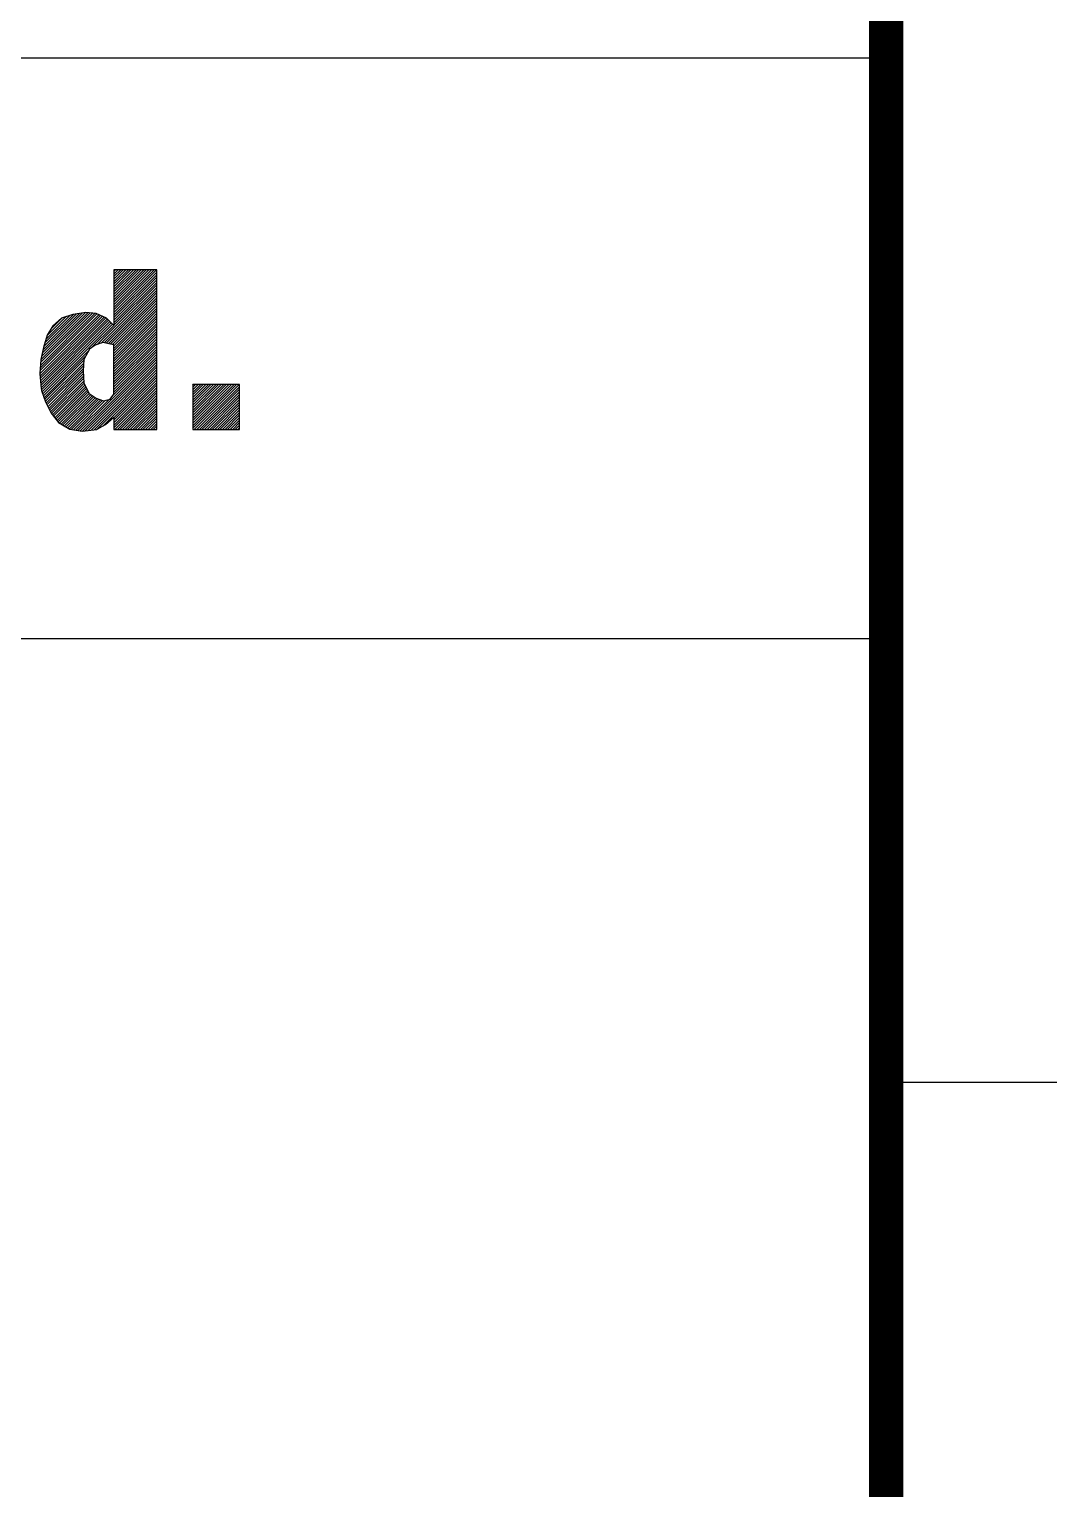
# Model space of a CAD drawing. Header units: millimetres. Extents: x 1928 to 2796, y 74 to 693.
# Drawn here: x 2763.66 to 2795.9, y 144.51 to 190.3 of the extents above; entities that cross this region are included whole.
import ezdxf

# ---------------------------------------------------------------- set-up
doc = ezdxf.new("R2010")
doc.units = ezdxf.units.MM
doc.header["$LTSCALE"] = 10
doc.layers.add('DIM', color=7, linetype='Continuous')
doc.layers.add('DWGLMT', color=6, linetype='Continuous')

msp = doc.modelspace()

# ---------------------------------------------------------------- linework, layer by layer
at = {"color": 0, "linetype": 'Continuous'}
for p, q in [((2766.311, 181.408), (2767.654, 182.751)), ((2766.311, 181.488), (2767.573, 182.751)), ((2766.311, 181.569), (2767.493, 182.751)), ((2766.311, 181.649), (2767.412, 182.751)), ((2766.311, 181.73), (2767.332, 182.751)), ((2766.311, 181.81), (2767.251, 182.751)), ((2766.311, 181.891), (2767.171, 182.751)), ((2766.311, 181.971), (2767.091, 182.751)), ((2766.311, 182.052), (2767.01, 182.751)), ((2766.311, 182.132), (2766.93, 182.751)), ((2766.311, 182.213), (2766.849, 182.751)), ((2766.311, 182.293), (2766.769, 182.751)), ((2766.311, 182.374), (2766.688, 182.751)), ((2766.311, 182.454), (2766.608, 182.751)), ((2766.311, 182.534), (2766.527, 182.751)), ((2766.311, 182.615), (2766.447, 182.751)), ((2766.311, 182.695), (2766.366, 182.751)), ((2765.794, 180.409), (2767.659, 182.274)), ((2766.311, 181.328), (2767.659, 182.676)), ((2766.311, 181.247), (2767.659, 182.595)), ((2766.311, 181.167), (2767.659, 182.515)), ((2766.311, 181.086), (2767.659, 182.435)), ((2766.311, 181.006), (2767.659, 182.354)), ((2765.916, 180.45), (2767.659, 182.193)), ((2766.005, 180.458), (2767.659, 182.113)), ((2766.071, 180.444), (2767.659, 182.032)), ((2766.136, 180.429), (2767.659, 181.952)), ((2766.202, 180.414), (2767.659, 181.871)), ((2766.268, 180.4), (2767.659, 181.791)), ((2763.988, 179.488), (2765.838, 181.337)), ((2763.995, 179.575), (2765.782, 181.363)), ((2764.001, 179.662), (2765.717, 181.378)), ((2764.008, 179.749), (2765.645, 181.386)), ((2764.014, 179.836), (2765.573, 181.394)), ((2764.021, 179.923), (2765.5, 181.402)), ((2764.042, 180.025), (2765.426, 181.408)), ((2764.065, 180.128), (2765.33, 181.393)), ((2764.088, 180.231), (2765.234, 181.377)), ((2764.114, 180.338), (2765.138, 181.362)), ((2764.15, 180.454), (2765.042, 181.346)), ((2766.311, 180.362), (2767.659, 181.71)), ((2766.311, 180.281), (2767.659, 181.63)), ((2766.311, 180.201), (2767.659, 181.549)), ((2766.311, 180.121), (2767.659, 181.469)), ((2766.311, 180.04), (2767.659, 181.388)), ((2763.996, 179.415), (2765.893, 181.312)), ((2764.003, 179.341), (2765.949, 181.287)), ((2764.01, 179.268), (2766.004, 181.262)), ((2764.017, 179.195), (2766.059, 181.237)), ((2764.024, 179.122), (2766.106, 181.204)), ((2764.032, 179.048), (2766.147, 181.163)), ((2764.043, 178.98), (2766.187, 181.123)), ((2764.061, 178.917), (2766.227, 181.083)), ((2764.081, 178.857), (2766.267, 181.043)), ((2764.186, 180.57), (2764.927, 181.312)), ((2764.222, 180.687), (2764.809, 181.274)), ((2764.336, 180.882), (2764.69, 181.236)), ((2765.58, 180.275), (2766.308, 181.003)), ((2766.311, 179.96), (2767.659, 181.308)), ((2766.311, 179.879), (2767.659, 181.228)), ((2766.311, 179.799), (2767.659, 181.147)), ((2766.311, 179.718), (2767.659, 181.067)), ((2766.311, 179.638), (2767.659, 180.986)), ((2766.311, 179.557), (2767.659, 180.906)), ((2766.311, 179.477), (2767.659, 180.825)), ((2766.311, 179.396), (2767.659, 180.745)), ((2766.311, 179.316), (2767.659, 180.664)), ((2766.311, 179.235), (2767.659, 180.584)), ((2766.311, 179.155), (2767.659, 180.503)), ((2766.311, 179.075), (2767.659, 180.423)), ((2764.102, 178.797), (2765.545, 180.24)), ((2764.122, 178.736), (2765.447, 180.062)), ((2765.254, 177.696), (2767.659, 180.101)), ((2765.324, 177.686), (2767.659, 180.021)), ((2766.278, 178.801), (2767.659, 180.182)), ((2766.311, 178.994), (2767.659, 180.342)), ((2766.311, 178.914), (2767.659, 180.262)), ((2764.142, 178.676), (2765.374, 179.908)), ((2764.162, 178.616), (2765.369, 179.823)), ((2764.188, 178.561), (2765.364, 179.737)), ((2764.215, 178.507), (2765.359, 179.652)), ((2764.242, 178.454), (2765.355, 179.568)), ((2765.416, 177.697), (2767.659, 179.94)), ((2765.508, 177.708), (2767.659, 179.86)), ((2765.599, 177.72), (2767.659, 179.779)), ((2765.691, 177.731), (2767.659, 179.699)), ((2765.783, 177.743), (2767.659, 179.618)), ((2765.974, 177.853), (2767.659, 179.538)), ((2764.269, 178.4), (2765.358, 179.49)), ((2764.295, 178.347), (2765.361, 179.412)), ((2764.322, 178.293), (2765.364, 179.334)), ((2764.351, 178.242), (2765.366, 179.257)), ((2764.387, 178.197), (2765.374, 179.184)), ((2764.423, 178.152), (2765.402, 179.131)), ((2764.459, 178.108), (2765.429, 179.078)), ((2766.311, 178.109), (2767.659, 179.457)), ((2766.311, 178.028), (2767.659, 179.377)), ((2766.311, 177.948), (2767.659, 179.296)), ((2766.311, 177.868), (2767.659, 179.216)), ((2766.311, 177.787), (2767.659, 179.135)), ((2766.342, 177.738), (2767.659, 179.055)), ((2768.793, 179.143), (2768.796, 179.146)), ((2768.793, 179.062), (2768.877, 179.146)), ((2768.793, 178.982), (2768.957, 179.146)), ((2768.793, 178.901), (2769.037, 179.146)), ((2768.793, 178.821), (2769.118, 179.146)), ((2768.793, 178.741), (2769.198, 179.146)), ((2768.793, 178.66), (2769.279, 179.146)), ((2768.793, 178.58), (2769.359, 179.146)), ((2768.793, 178.499), (2769.44, 179.146)), ((2768.793, 178.419), (2769.52, 179.146)), ((2768.793, 178.338), (2769.601, 179.146)), ((2768.793, 178.258), (2769.681, 179.146)), ((2768.793, 178.177), (2769.762, 179.146)), ((2768.793, 178.097), (2769.842, 179.146)), ((2768.793, 178.016), (2769.923, 179.146)), ((2768.793, 177.936), (2770.003, 179.146)), ((2768.793, 177.855), (2770.083, 179.146)), ((2768.793, 177.775), (2770.164, 179.146)), ((2768.837, 177.738), (2770.244, 179.146)), ((2768.917, 177.738), (2770.26, 179.081)), ((2764.495, 178.063), (2765.457, 179.025)), ((2764.53, 178.019), (2765.484, 178.972)), ((2764.566, 177.974), (2765.512, 178.919)), ((2764.612, 177.939), (2765.541, 178.868)), ((2764.663, 177.91), (2765.589, 178.836)), ((2764.714, 177.88), (2765.638, 178.804)), ((2764.765, 177.85), (2765.686, 178.772)), ((2764.815, 177.821), (2765.735, 178.74)), ((2764.866, 177.791), (2765.788, 178.713)), ((2764.917, 177.762), (2765.846, 178.69)), ((2764.98, 177.744), (2765.903, 178.667)), ((2765.049, 177.732), (2765.961, 178.645)), ((2765.117, 177.72), (2766.05, 178.653)), ((2765.185, 177.708), (2766.161, 178.683)), ((2766.423, 177.738), (2767.659, 178.975)), ((2766.503, 177.738), (2767.659, 178.894)), ((2766.584, 177.738), (2767.659, 178.814)), ((2766.664, 177.738), (2767.659, 178.733)), ((2766.745, 177.738), (2767.659, 178.653)), ((2768.998, 177.738), (2770.26, 179)), ((2769.078, 177.738), (2770.26, 178.92)), ((2769.159, 177.738), (2770.26, 178.839)), ((2769.239, 177.738), (2770.26, 178.759)), ((2769.32, 177.738), (2770.26, 178.678)), ((2769.4, 177.738), (2770.26, 178.598)), ((2766.825, 177.738), (2767.659, 178.572)), ((2766.906, 177.738), (2767.659, 178.492)), ((2766.986, 177.738), (2767.659, 178.411)), ((2767.067, 177.738), (2767.659, 178.331)), ((2767.147, 177.738), (2767.659, 178.25)), ((2767.227, 177.738), (2767.659, 178.17)), ((2769.48, 177.738), (2770.26, 178.517)), ((2769.561, 177.738), (2770.26, 178.437)), ((2769.641, 177.738), (2770.26, 178.357)), ((2769.722, 177.738), (2770.26, 178.276)), ((2769.802, 177.738), (2770.26, 178.196)), ((2767.308, 177.738), (2767.659, 178.089)), ((2767.388, 177.738), (2767.659, 178.009)), ((2767.469, 177.738), (2767.659, 177.929)), ((2767.549, 177.738), (2767.659, 177.848)), ((2767.63, 177.738), (2767.659, 177.768)), ((2769.883, 177.738), (2770.26, 178.115)), ((2769.963, 177.738), (2770.26, 178.035)), ((2770.044, 177.738), (2770.26, 177.954)), ((2770.124, 177.738), (2770.26, 177.874)), ((2770.205, 177.738), (2770.26, 177.793))]:
    msp.add_line(p, q, dxfattribs=at)
at = {"color": 6, "const_width": 1.071}
msp.add_lwpolyline([(1928.391, 682.053), (2790.546, 682.053), (2790.546, 84.435), (1928.391, 84.435), (1928.391, 682.053)], dxfattribs=at)
at = {"layer": 'DIM', "color": 7}
msp.add_line((2790.546, 157.263), (2795.901, 157.263), dxfattribs=at)
at = {"layer": 'DWGLMT'}
for p, q in [((2645.961, 189.393), (2790.546, 189.393)), ((2645.961, 171.186), (2790.546, 171.186))]:
    msp.add_line(p, q, dxfattribs=at)
at = {"layer": 'DWGLMT', "color": 7, "linetype": 'Continuous'}
for p, q in [((2767.659, 182.751), (2766.311, 182.751)), ((2766.311, 182.751), (2766.311, 181)), ((2767.659, 177.738), (2767.659, 182.751)), ((2765.025, 181.344), (2764.671, 181.23)), ((2765.435, 181.41), (2765.025, 181.344)), ((2765.759, 181.373), (2765.435, 181.41)), ((2766.084, 181.226), (2765.759, 181.373)), ((2764.401, 180.99), (2764.224, 180.696)), ((2764.671, 181.23), (2764.401, 180.99)), ((2766.311, 181), (2766.084, 181.226)), ((2764.224, 180.696), (2764.106, 180.313)), ((2765.966, 180.467), (2765.73, 180.387)), ((2766.311, 180.39), (2765.966, 180.467)), ((2764.106, 180.313), (2764.021, 179.931)), ((2765.553, 180.254), (2765.376, 179.931)), ((2765.73, 180.387), (2765.553, 180.254)), ((2766.311, 178.846), (2766.311, 180.39)), ((2764.021, 179.931), (2763.988, 179.489)), ((2765.376, 179.931), (2765.355, 179.577)), ((2765.355, 179.577), (2765.369, 179.195)), ((2763.988, 179.489), (2764.034, 179.026)), ((2765.369, 179.195), (2765.537, 178.871)), ((2768.793, 179.146), (2768.793, 177.738)), ((2770.26, 179.146), (2768.793, 179.146)), ((2770.26, 177.738), (2770.26, 179.146)), ((2764.034, 179.026), (2764.047, 178.959)), ((2764.047, 178.959), (2764.165, 178.606)), ((2764.165, 178.606), (2764.342, 178.253)), ((2765.537, 178.871), (2765.759, 178.724)), ((2765.759, 178.724), (2765.984, 178.636)), ((2765.984, 178.636), (2766.202, 178.694)), ((2766.202, 178.694), (2766.311, 178.846)), ((2764.342, 178.253), (2764.579, 177.959)), ((2766.055, 177.9), (2766.311, 178.127)), ((2766.311, 178.127), (2766.311, 177.738)), ((2764.579, 177.959), (2764.933, 177.753)), ((2764.933, 177.753), (2765.317, 177.685)), ((2765.317, 177.685), (2765.782, 177.742)), ((2765.782, 177.742), (2765.789, 177.745)), ((2765.789, 177.745), (2766.055, 177.9)), ((2766.311, 177.738), (2767.659, 177.738)), ((2768.793, 177.738), (2770.26, 177.738))]:
    msp.add_line(p, q, dxfattribs=at)

doc.saveas('drawing.dxf')
